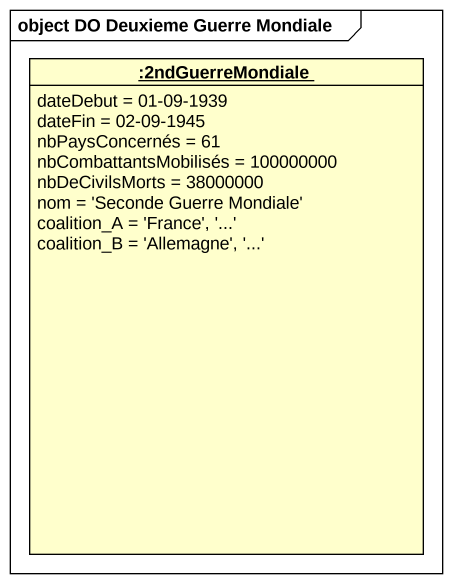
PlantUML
@startuml
mainframe object DO Deuxieme Guerre Mondiale
hide circle
hide empty members
object ":2ndGuerreMondiale" as o2ndGuerreMondiale {
  dateDebut = 01-09-1939
  dateFin = 02-09-1945
  nbPaysConcernés = 61
  nbCombattantsMobilisés = 100000000
  nbDeCivilsMorts = 38000000
  nom = 'Seconde Guerre Mondiale'
  coalition_A = 'France', '...'
  coalition_B = 'Allemagne', '...'
}
@enduml
